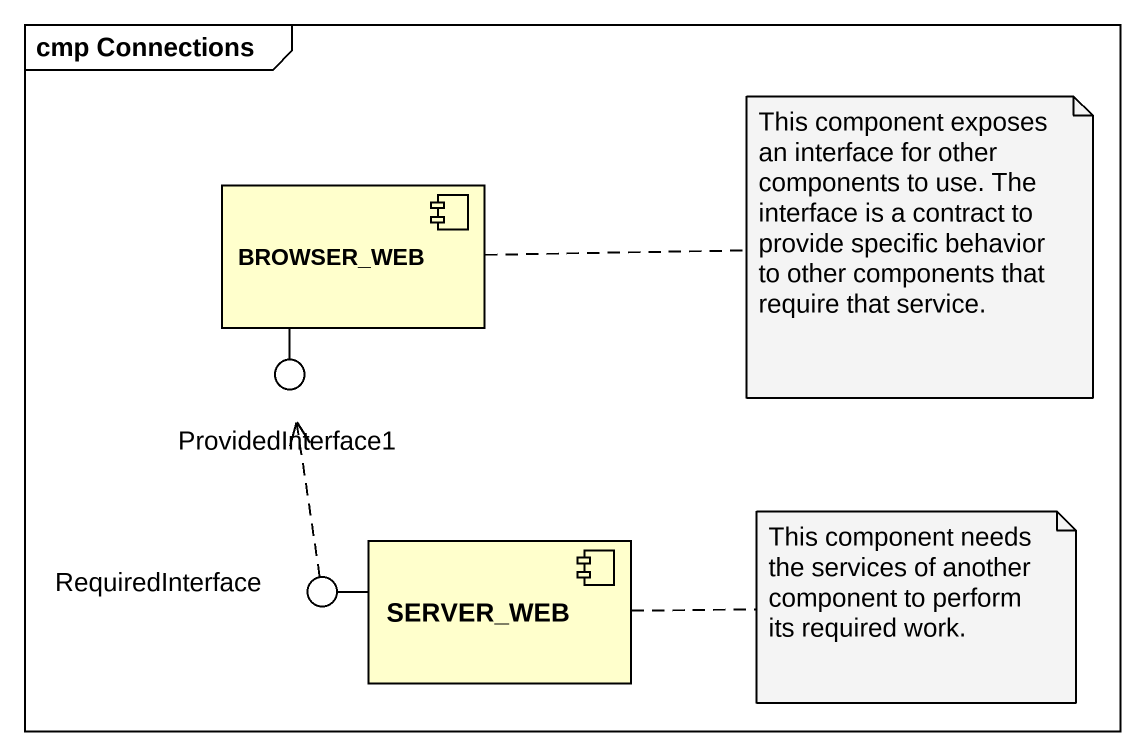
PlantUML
@startuml
mainframe cmp Connections
component BROWSER_WEB
() ProvidedInterface1
component SERVER_WEB
() RequiredInterface
BROWSER_WEB -- ProvidedInterface1
SERVER_WEB -left- RequiredInterface
RequiredInterface .up.> ProvidedInterface1
note right of BROWSER_WEB : This component exposes an interface for other components to use. The interface is a contract to provide specific behavior to other components that require that service.
note right of SERVER_WEB : This component needs the services of another component to perform its required work.
@enduml
